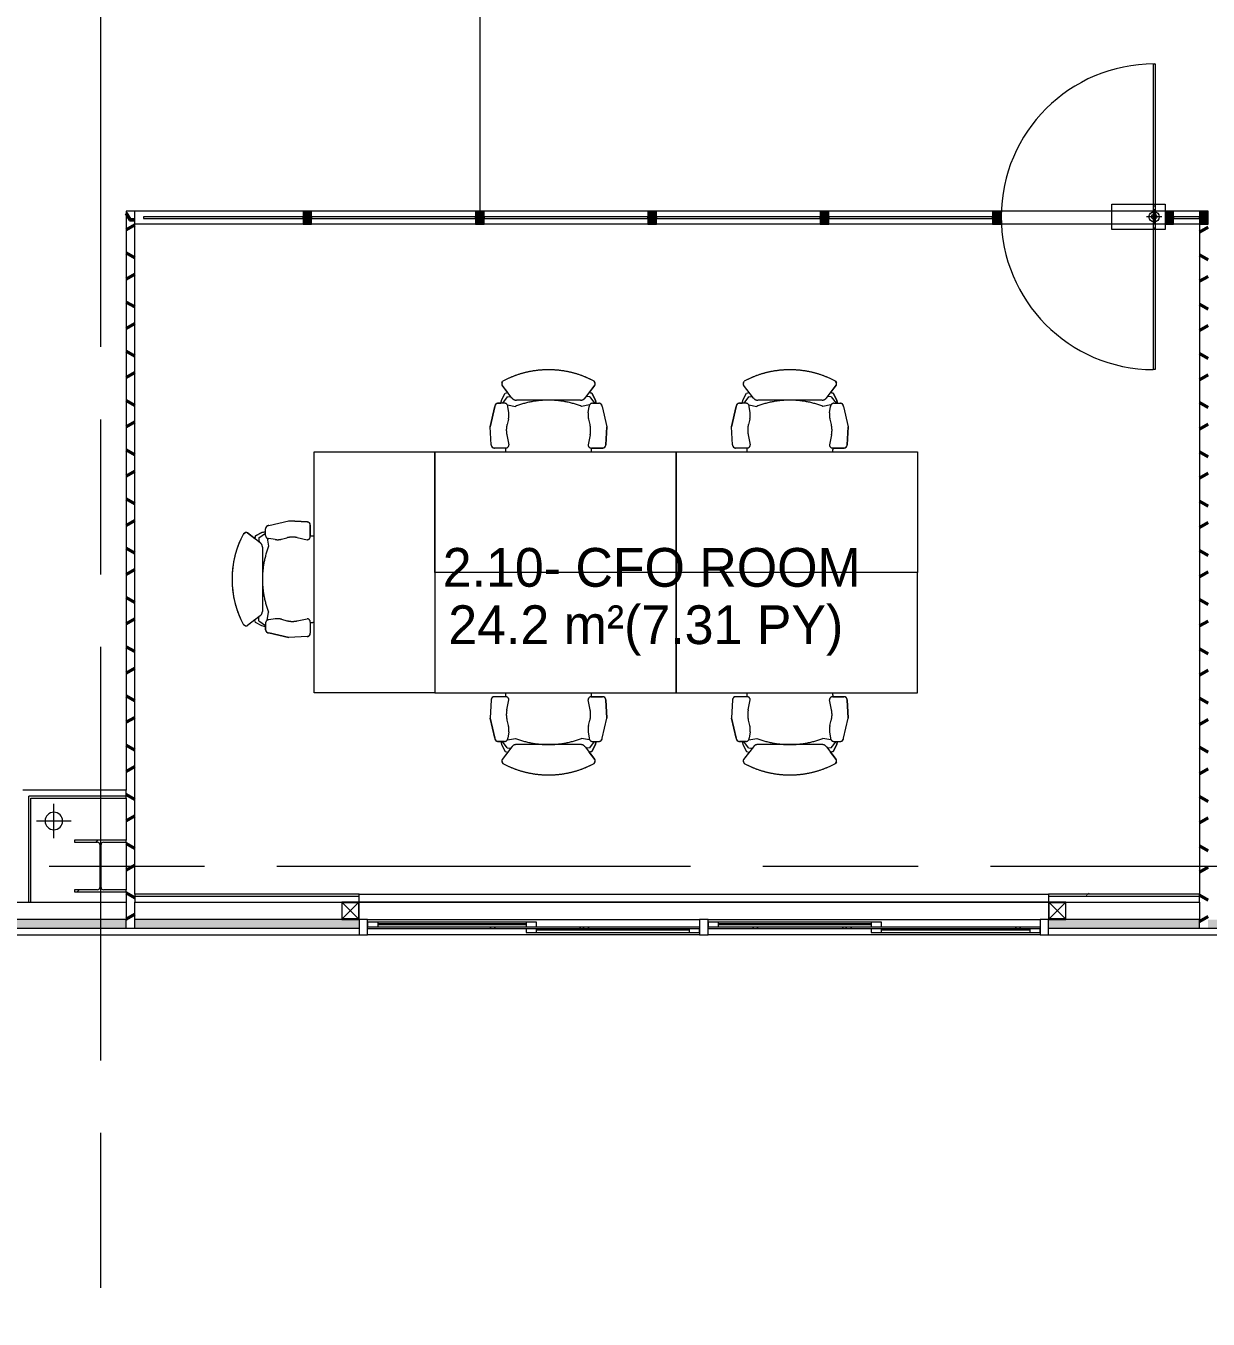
# Model space of a CAD drawing. Header units: millimetres. Extents: x -76261 to 649593, y -304265 to 60256.
# Drawn here: x 77268 to 84125, y -18830 to -11324 of the extents above; entities that cross this region are included whole.
import ezdxf

# ---------------------------------------------------------------- set-up
doc = ezdxf.new("R2010")
doc.units = ezdxf.units.MM
doc.header["$LTSCALE"] = 2000
doc.header["$MEASUREMENT"] = 0
doc.linetypes.add('Centre', pattern=[6.9, 4, -0.7, 1.5, -0.7])
doc.linetypes.add('Hidden 1_0mm', pattern=[1.6, 1, -0.6])
doc.layers.get('0').update_dxf_attribs({"linetype": 'CONTINUOUS'})
for name, color, linetype, lineweight in [('A-AREA', 8, 'CONTINUOUS', 15), ('A-AREA-IDEN', 8, 'CONTINUOUS', 15), ('A-DETL-GENF', 8, 'CONTINUOUS', 15), ('A-GLAZ', 8, 'CONTINUOUS', 15), ('A-GLAZ-CURT', 8, 'CONTINUOUS', 15), ('A-GLAZ-CWMG', 8, 'CONTINUOUS', 15), ('A-WALL', 8, 'CONTINUOUS', 15), ('A-WALL-PATT', 8, 'CONTINUOUS', 50), ('I-FURN', 8, 'Hidden 1_0mm', 15), ('I-WALL', 8, 'CONTINUOUS', 15), ('P-PIPE', 8, 'CONTINUOUS', 15), ('P-PIPE-CNTR', 8, 'CONTINUOUS', 15), ('S-BEAM', 12, 'CONTINUOUS', 15), ('S-COLS', 8, 'CONTINUOUS', 15), ('S-GRID', 14, 'CONTINUOUS', 15)]:
    doc.layers.add(name, color=color, linetype=linetype, lineweight=lineweight)
doc.styles.add('.VnArial Narrow_B', font='Vnarianb_0.ttf', dxfattribs={"height": 225})
pattern_1 = [(63.435, (70782.8, 58661), (-0.0014, 1524.001), [532.463, -2875.304]), (63.435, (69258.8, 58661), (-0.0014, 1524.001), [532.463, -2875.304]), (63.435, (71512.34, 58955.4), (-0.0014, 1524.001), [532.463, -2875.304]), (63.435, (69988.34, 58955.4), (-0.0014, 1524.001), [532.463, -2875.304]), (63.435, (71401.9, 58851.5), (-0.0014, 1524.001), [532.463, -2875.304]), (63.435, (69877.9, 58851.5), (-0.0014, 1524.001), [532.463, -2875.304]), (63.435, (71289.36, 59446.7), (-0.0014, 1524.001), [258.802, -3148.965]), (63.435, (69765.36, 59446.7), (-0.0014, 1524.001), [258.802, -3148.965]), (63.435, (71215.75, 59354.6), (-0.0014, 1524.001), [532.463, -2875.304]), (63.435, (69691.75, 59354.6), (-0.0014, 1524.001), [532.463, -2875.304]), (63.435, (71228.74, 59420.7), (-0.0014, 1524.001), [532.463, -2875.304]), (63.435, (69704.74, 59420.7), (-0.0014, 1524.001), [532.463, -2875.304]), (63.435, (70613.9, 59130.6), (-0.0014, 1524.001), [532.463, -2875.304]), (63.435, (69089.9, 59130.6), (-0.0014, 1524.001), [532.463, -2875.304]), (63.435, (70626.9, 59208.5), (-0.0014, 1524.001), [532.463, -2875.304]), (63.435, (69102.9, 59208.5), (-0.0014, 1524.001), [532.463, -2875.304]), (63.435, (70630.4, 59264.7), (-0.0014, 1524.001), [532.463, -2875.304]), (63.435, (69106.4, 59264.7), (-0.0014, 1524.001), [532.463, -2875.304])]
pattern_2 = [(45, (150192.53, 42001.64), (-106.06602, 106.06602), [])]

# ---------------------------------------------------------------- blocks, each defined once
blk = doc.blocks.new('AD_UK Beams-Column - SC2-300_300_8_12-V19-2nd FLOOR PLAN')
at = {"layer": 'S-COLS'}
h = blk.add_hatch(dxfattribs=at)
h.set_pattern_fill('FP_59', color=256, style=0, pattern_type=2)
h.set_pattern_definition([(45, (72492.53, 58201.64), (-371.231, 371.231), []), (45, (72492.53, 58764.14), (-371.231, 371.231), [])])
h.paths.add_polyline_path([(-150, -150), (150, -150), (150, -138), (17, -138), (7.8, -134.2), (4, -125), (4, 125), (7.8, 134.2), (17, 138), (150, 138), (150, 150), (-150, 150), (-150, 138), (-17, 138), (-7.8, 134.2), (-4, 125), (-4, -125), (-7.8, -134.2), (-17, -138), (-150, -138)], flags=0)
for p, q in [((150, 150), (-150, 150)), ((-150, 150), (-150, 138)), ((-150, 138), (-17, 138)), ((-4, 125), (-4, -125)), ((4, -125), (4, 125)), ((17, 138), (150, 138)), ((150, 138), (150, 150)), ((-17, -138), (-150, -138)), ((-150, -138), (-150, -150)), ((-150, -150), (150, -150)), ((150, -138), (17, -138)), ((150, -150), (150, -138))]:
    blk.add_line(p, q, dxfattribs=at)
for centre, start, end in [((-17, 125), 0, 90), ((17, 125), 90, 180), ((-17, -125), 270, 0), ((17, -125), 180, 270)]:
    blk.add_arc(centre, 13, start, end, dxfattribs=at)
blk = doc.blocks.new('LS-Office-S_rvt-1-2nd FLOOR PLAN')
blk.add_blockref('AD_UK Beams-Column - SC2-300_300_8_12-V19-2nd FLOOR PLAN', (-72492.5, -58201.6))
blk = doc.blocks.new('PW-4000X2000 - WPVC-4000X200-10643186-2nd FLOOR PLAN')
at = {"layer": 'A-GLAZ'}
h = blk.add_hatch(dxfattribs=at)
h.set_pattern_fill('FP_48', color=256, style=0, pattern_type=2)
h.set_pattern_definition(pattern_1)
h.paths.add_polyline_path([(-1950, -10), (-25, -10), (-25, 0), (-1950, 0)], flags=0)
h = blk.add_hatch(dxfattribs=at)
h.set_pattern_fill('FP_48', color=256, style=0, pattern_type=2)
h.set_pattern_definition(pattern_1)
h.paths.add_polyline_path([(25, -10), (1950, -10), (1950, 0), (25, 0)], flags=0)
for p, q in [((-1950, 45), (-2000, 45)), ((-2000, 45), (-2000, -45)), ((-1950, 0), (-1950, 45)), ((-1950, 45), (-25, 45)), ((-1950, 30), (-1950, 0)), ((-1890, 30), (-1950, 30)), ((-1950, -10), (-1950, 0)), ((-25, 0), (-1950, 0)), ((-1890, 0), (-1890, 30)), ((-1030, 30), (-1890, 30)), ((-1030, 20), (-1890, 20)), ((-1890, 20), (-1890, 15)), ((-1890, 15), (-1030, 15)), ((-970, 30), (-1030, 30)), ((-1030, 30), (-1030, 0)), ((-1030, 15), (-1030, 20)), ((-970, 0), (-970, 30)), ((25, 45), (-25, 45)), ((-25, 45), (-25, 0)), ((-25, 0), (-25, -10)), ((25, 0), (25, 45)), ((25, 45), (1950, 45)), ((25, 30), (25, 0)), ((85, 30), (25, 30)), ((25, -10), (25, 0)), ((1950, 0), (25, 0)), ((85, 0), (85, 30)), ((970, 30), (85, 30)), ((970, 20), (85, 20)), ((85, 20), (85, 15)), ((85, 15), (970, 15)), ((1030, 30), (970, 30)), ((970, 30), (970, 0)), ((970, 15), (970, 20)), ((1030, 0), (1030, 30)), ((2000, 45), (1950, 45)), ((1950, 45), (1950, 0)), ((1950, 0), (1950, -10)), ((2000, -45), (2000, 45)), ((-2000, -45), (-1950, -45)), ((-1950, -45), (-1950, -10)), ((-25, -10), (-1950, -10)), ((-25, -45), (-1950, -45)), ((-1030, -10), (-1030, -30)), ((-1030, -30), (-970, -30)), ((-970, -30), (-970, -10)), ((-970, -10), (-970, -15)), ((-970, -15), (-85, -15)), ((-970, -30), (-85, -30)), ((-85, -10), (-85, -30)), ((-85, -15), (-85, -10)), ((-85, -30), (-25, -30)), ((-25, -10), (-25, -45)), ((-25, -30), (-25, -10)), ((-25, -45), (25, -45)), ((25, -45), (25, -10)), ((1950, -10), (25, -10)), ((1950, -45), (25, -45)), ((970, -10), (970, -30)), ((970, -30), (1030, -30)), ((1030, -10), (1030, -15)), ((1030, -30), (1030, -10)), ((1030, -15), (1890, -15)), ((1030, -30), (1890, -30)), ((1890, -15), (1890, -10)), ((1890, -10), (1890, -30)), ((1890, -30), (1950, -30)), ((1950, -10), (1950, -45)), ((1950, -30), (1950, -10)), ((1950, -45), (2000, -45))]:
    blk.add_line(p, q, dxfattribs=at)
blk = doc.blocks.new('BanViTinh - Teacher Desk-10721960-2nd FLOOR PLAN')
at = {"layer": 'A-DETL-GENF'}
for p, q in [((-290.2, -371.6), (-353.5, -371.6)), ((273.5, -371.6), (210.2, -371.6)), ((-372.6, -390.6), (-378.1, -495.4)), ((298.1, -495.4), (292.6, -390.6)), ((-378.1, -495.4), (-351.2, -612.9)), ((271.2, -612.9), (298.1, -495.4)), ((-332.9, -631.1), (-315.7, -631.1)), ((-315.7, -631.1), (-310.8, -653.3)), ((-310.8, -653.3), (-291.6, -689.9)), ((211.6, -689.9), (230.8, -653.3)), ((230.8, -653.3), (235.7, -631.1)), ((235.7, -631.1), (252.9, -631.1)), ((-309.7, -750.4), (-304.3, -759.7)), ((-276.3, -693.9), (-308.7, -736.3)), ((-291.6, -689.9), (-276.3, -693.9)), ((196.3, -693.9), (211.6, -689.9)), ((228.7, -736.3), (196.3, -693.9)), ((224.3, -759.7), (229.7, -750.4))]:
    blk.add_line(p, q, dxfattribs=at)
for centre, radius, start, end in [((-353.5, -390.6), 19, 90, 180), ((-32.2, -367.2), 258.1, 176.1609, 180.96258), ((-47.8, -367.2), 258.1, 359.03742, 3.8391), ((273.5, -390.6), 19, 360, 90), ((-332.9, -612.9), 18.3, 180, 270), ((252.9, -612.9), 18.3, 270, 360), ((-298.6, -744.1), 12.7, 142.59461, 209.74488), ((218.6, -744.1), 12.7, 330.25512, 37.40539), ((-40, -262.4), 563.2, 242.0085, 297.9915)]:
    blk.add_arc(centre, radius, start, end, dxfattribs=at)
at = {"layer": 'I-FURN'}
for p, q in [((700, 350), (-700, 350)), ((-700, 350), (-700, -350)), ((700, -350), (700, 350)), ((-700, -350), (700, -350)), ((-288.4, -371.6), (-353.5, -371.6)), ((208.4, -371.6), (273.5, -371.6)), ((-372.6, -390.6), (-378.1, -495.4)), ((-281.7, -448.1), (-269.4, -390.6)), ((201.7, -448.1), (189.4, -390.6)), ((292.6, -390.6), (298.1, -495.4)), ((-351.2, -612.9), (-378.1, -495.4)), ((-272.6, -538.1), (-280.4, -508)), ((192.6, -538.1), (200.4, -508)), ((271.2, -612.9), (298.1, -495.4)), ((-270.5, -575.3), (-275.6, -611.9)), ((190.5, -575.3), (195.6, -611.9)), ((-294.8, -631.1), (-332.9, -631.1)), ((-315.7, -631.1), (-310.8, -653.3)), ((-310.8, -653.3), (-291.6, -689.9)), ((-251.8, -661.8), (-308.7, -736.3)), ((-280.5, -669.2), (-307.7, -631.1)), ((-280.5, -669.2), (-267, -670.8)), ((-278.6, -622.1), (-231.3, -613.4)), ((-267, -670.8), (-256.7, -668.3)), ((146.5, -649.4), (-226.5, -649.4)), ((198.6, -622.1), (151.3, -613.4)), ((171.8, -661.8), (228.7, -736.3)), ((187, -670.8), (176.7, -668.3)), ((200.5, -669.2), (187, -670.8)), ((200.5, -669.2), (227.7, -631.1)), ((230.8, -653.3), (211.6, -689.9)), ((214.8, -631.1), (252.9, -631.1)), ((235.7, -631.1), (230.8, -653.3)), ((-309.7, -750.4), (-304.3, -759.7)), ((-291.6, -689.9), (-276.3, -693.9)), ((211.6, -689.9), (196.3, -693.9)), ((229.7, -750.4), (224.3, -759.7))]:
    blk.add_line(p, q, dxfattribs=at)
for centre, radius, start, end in [((-353.5, -390.6), 19, 90, 180), ((-32.2, -367.2), 258.1, 176.1408, 180.96258), ((-288.4, -390.6), 19, 0, 90), ((208.4, -390.6), 19, 90, 180), ((-47.8, -367.2), 258.1, 359.03742, 3.8592), ((273.5, -390.6), 19, 360, 90), ((-154.6, -475.3), 130, 167.90524, 194.56029), ((74.6, -475.3), 130, 345.43971, 12.09476), ((-364.8, -562.1), 95.3, 351.9829, 14.56029), ((284.8, -562.1), 95.3, 165.43971, 188.0171), ((-332.9, -612.9), 18.3, 180, 270), ((-294.8, -611.9), 19.2, 270, 360), ((-226.5, -681.1), 31.7, 90, 142.59461), ((-40, -122.6), 526.8, 248.70213, 291.29787), ((146.5, -681.1), 31.7, 37.40539, 90), ((214.8, -611.9), 19.2, 180, 270), ((252.9, -612.9), 18.3, 270, 0), ((-298.6, -744.1), 12.7, 142.59461, 209.74488), ((218.6, -744.1), 12.7, 330.25512, 37.40539), ((-40, -262.4), 563.2, 242.0085, 297.9915)]:
    blk.add_arc(centre, radius, start, end, dxfattribs=at)
blk = doc.blocks.new('BanViTinh - Teacher Desk-10732362-2nd FLOOR PLAN')
at = {"layer": 'A-DETL-GENF'}
for p, q in [((-309.7, 750.4), (-304.3, 759.7)), ((224.3, 759.7), (229.7, 750.4)), ((-310.8, 653.3), (-291.6, 689.9)), ((-276.3, 693.9), (-308.7, 736.3)), ((-291.6, 689.9), (-276.3, 693.9)), ((228.7, 736.3), (196.3, 693.9)), ((196.3, 693.9), (211.6, 689.9)), ((211.6, 689.9), (230.8, 653.3)), ((-378.1, 495.4), (-351.2, 612.9)), ((-332.9, 631.1), (-315.7, 631.1)), ((-315.7, 631.1), (-310.8, 653.3)), ((230.8, 653.3), (235.7, 631.1)), ((235.7, 631.1), (252.9, 631.1)), ((271.2, 612.9), (298.1, 495.4)), ((-372.6, 390.6), (-378.1, 495.4)), ((298.1, 495.4), (292.6, 390.6)), ((-290.2, 371.6), (-353.5, 371.6)), ((273.5, 371.6), (210.2, 371.6))]:
    blk.add_line(p, q, dxfattribs=at)
for centre, radius, start, end in [((-40, 262.4), 563.2, 62.0085, 117.9915), ((-298.6, 744.1), 12.7, 150.25512, 217.40539), ((218.6, 744.1), 12.7, 322.59461, 29.74488), ((-332.9, 612.9), 18.3, 90, 180), ((252.9, 612.9), 18.3, 0, 90), ((-353.5, 390.6), 19, 180, 270), ((273.5, 390.6), 19, 270, 0), ((-32.2, 367.2), 258.1, 179.03742, 183.8391), ((-47.8, 367.2), 258.1, 356.1609, 0.96258)]:
    blk.add_arc(centre, radius, start, end, dxfattribs=at)
at = {"layer": 'I-FURN'}
for p, q in [((-309.7, 750.4), (-304.3, 759.7)), ((229.7, 750.4), (224.3, 759.7)), ((-310.8, 653.3), (-291.6, 689.9)), ((-251.8, 661.8), (-308.7, 736.3)), ((-291.6, 689.9), (-276.3, 693.9)), ((171.8, 661.8), (228.7, 736.3)), ((211.6, 689.9), (196.3, 693.9)), ((230.8, 653.3), (211.6, 689.9)), ((-351.2, 612.9), (-378.1, 495.4)), ((-294.8, 631.1), (-332.9, 631.1)), ((-315.7, 631.1), (-310.8, 653.3)), ((-280.5, 669.2), (-307.7, 631.1)), ((-280.5, 669.2), (-267, 670.8)), ((-278.6, 622.1), (-231.3, 613.4)), ((-270.5, 575.3), (-275.6, 611.9)), ((-267, 670.8), (-256.7, 668.3)), ((146.5, 649.4), (-226.5, 649.4)), ((198.6, 622.1), (151.3, 613.4)), ((187, 670.8), (176.7, 668.3)), ((200.5, 669.2), (187, 670.8)), ((190.5, 575.3), (195.6, 611.9)), ((200.5, 669.2), (227.7, 631.1)), ((214.8, 631.1), (252.9, 631.1)), ((235.7, 631.1), (230.8, 653.3)), ((271.2, 612.9), (298.1, 495.4)), ((-272.6, 538.1), (-280.4, 508)), ((192.6, 538.1), (200.4, 508)), ((-372.6, 390.6), (-378.1, 495.4)), ((292.6, 390.6), (298.1, 495.4)), ((-281.7, 448.1), (-269.4, 390.6)), ((201.7, 448.1), (189.4, 390.6)), ((-700, 350), (700, 350)), ((-700, -350), (-700, 350)), ((-288.4, 371.6), (-353.5, 371.6)), ((208.4, 371.6), (273.5, 371.6)), ((700, 350), (700, -350)), ((700, -350), (-700, -350))]:
    blk.add_line(p, q, dxfattribs=at)
for centre, radius, start, end in [((-40, 262.4), 563.2, 62.0085, 117.9915), ((-298.6, 744.1), 12.7, 150.25512, 217.40539), ((218.6, 744.1), 12.7, 322.59461, 29.74488), ((-332.9, 612.9), 18.3, 90, 180), ((-294.8, 611.9), 19.2, 0, 90), ((-226.5, 681.1), 31.7, 217.40539, 270), ((-40, 122.6), 526.8, 68.70213, 111.29787), ((146.5, 681.1), 31.7, 270, 322.59461), ((214.8, 611.9), 19.2, 90, 180), ((252.9, 612.9), 18.3, 360, 90), ((-364.8, 562.1), 95.3, 345.43971, 8.0171), ((284.8, 562.1), 95.3, 171.9829, 194.56029), ((-154.6, 475.3), 130, 165.43971, 192.09476), ((74.6, 475.3), 130, 347.90524, 14.56029), ((-353.5, 390.6), 19.1, 180, 270), ((-288.4, 390.6), 19, 270, 360), ((208.4, 390.6), 19.1, 180, 270), ((273.5, 390.6), 19, 270, 0), ((-32.2, 367.2), 258.1, 179.03742, 183.8592), ((-47.8, 367.2), 258.1, 356.1408, 0.96258)]:
    blk.add_arc(centre, radius, start, end, dxfattribs=at)
blk = doc.blocks.new('PIPE 100X100X2_5 - PIPE 100X100X2_5-10904597-2nd FLOOR PLAN')
at = {"layer": 'S-BEAM'}
for p, q in [((-1326.875, -50), (-5326.875, -50)), ((576.125, -50), (23.125, -50))]:
    blk.add_line(p, q, dxfattribs=at)
blk = doc.blocks.new('PIPE 100X100X2_5 - PIPE 100X100X2_5-10904688-2nd FLOOR PLAN')
at = {"layer": 'S-BEAM'}
for p, q in [((-61895, -58414.1), (-61990, -58509.1)), ((-61895, -58509.1), (-61990, -58414.1))]:
    blk.add_line(p, q, dxfattribs=at)
blk = doc.blocks.new('System Panel - Glazed-10961397-2nd FLOOR PLAN')
at = {"layer": 'A-GLAZ-CURT'}
for p, q in [((462.5, 5.2), (-462.5, 5.2)), ((-462.5, 5.2), (-462.5, -5.2)), ((462.5, -5.2), (462.5, 5.2)), ((-462.5, -5.2), (462.5, -5.2))]:
    blk.add_line(p, q, dxfattribs=at)
blk = doc.blocks.new('Rectangular Mullion - 52X100-10961391-2nd FLOOR PLAN')
at = {"layer": 'A-GLAZ-CWMG'}
for p, q in [((-71317.5, -54401.6), (-72292.5, -54401.6)), ((-71317.5, -54476.6), (-72292.5, -54476.6))]:
    blk.add_line(p, q, dxfattribs=at)
blk = doc.blocks.new('System Panel - Glazed-10961399-2nd FLOOR PLAN')
at = {"layer": 'A-GLAZ-CURT'}
for p, q in [((75, 5.2), (-75, 5.2)), ((-75, 5.2), (-75, -5.2)), ((75, -5.2), (75, 5.2)), ((-75, -5.2), (75, -5.2))]:
    blk.add_line(p, q, dxfattribs=at)
blk = doc.blocks.new('SSD-1EA - SSD-1EA-10961592-2nd FLOOR PLAN')
at = {"layer": 'A-DETL-GENF'}
for p, q in [((-417, 882), (-407, 882)), ((-417, -892), (-417, 882)), ((-407, -892), (-407, 882)), ((-475, 68), (-167, 68)), ((-475, -78), (-475, 68)), ((-407, 58), (-417, 58)), ((-412, -50), (-412, 40)), ((-167, 68), (-167, -78)), ((-457, -5), (-367, -5)), ((-407, -68), (-417, -68)), ((-167, -78), (-475, -78)), ((-412, -892), (-417, -892))]:
    blk.add_line(p, q, dxfattribs=at)
for radius in [30, 15]:
    blk.add_circle((-412, -5), radius, dxfattribs=at)
blk.add_arc((-412, -5), 887, 270, 89.67702, dxfattribs=at)
blk = doc.blocks.new('System Panel - Glazed-10959352-2nd FLOOR PLAN')
at = {"layer": 'A-GLAZ-CURT'}
for p, q in [((475, 5.2), (-475, 5.2)), ((-475, 5.2), (-475, -5.2)), ((475, -5.2), (475, 5.2)), ((-475, -5.2), (475, -5.2))]:
    blk.add_line(p, q, dxfattribs=at)
blk = doc.blocks.new('Rectangular Mullion - 52X100-10959349-2nd FLOOR PLAN')
at = {"layer": 'A-GLAZ-CWMG'}
for p, q in [((-57807.5, -54401.6), (-58757.5, -54401.6)), ((-57807.5, -54476.6), (-58757.5, -54476.6))]:
    blk.add_line(p, q, dxfattribs=at)
blk = doc.blocks.new('Rectangular Mullion - 52X100-10961394-2nd FLOOR PLAN')
at = {"layer": 'A-GLAZ-CWMG'}
for p, q in [((-66117.5, -54401.6), (-66267.5, -54401.6)), ((-66117.5, -54476.6), (-66267.5, -54476.6))]:
    blk.add_line(p, q, dxfattribs=at)
blk = doc.blocks.new('Rectangular Mullion - 52X100-10959346-2nd FLOOR PLAN')
at = {"layer": 'A-GLAZ-CWMG'}
blk.add_hatch(color=256, dxfattribs=at).paths.add_polyline_path([(25, 37.5), (25, -37.5), (-25, -37.5), (-25, 37.5)], flags=0)
for p, q in [((-25, 37.5), (25, 37.5)), ((-25, -37.5), (-25, 37.5)), ((25, 37.5), (25, -37.5)), ((25, -37.5), (-25, -37.5))]:
    blk.add_line(p, q, dxfattribs=at)
blk = doc.blocks.new('Xrexf_Office')
at = {"layer": 'A-WALL-PATT'}
h = blk.add_hatch(dxfattribs=at)
h.set_pattern_fill('FP_19', color=256, style=0, pattern_type=2)
h.set_pattern_definition([(2e-13, (86730, -12450), (142.875, 82.489), [95.25, -190.5]), (120, (86730, -12450), (-142.8751, 82.4889), [95.25, -190.5]), (60, (86730, -12450), (-7e-05, 164.9779), [0, -190.5, 95.25, 0])])
h.paths.add_polyline_path([(77900, -12450), (77900, -12400), (77850, -12400), (77850, -12450)], flags=0)
h = blk.add_hatch(dxfattribs=at)
h.set_pattern_fill('FP_20', color=256, style=0, pattern_type=2)
h.set_pattern_definition([(90, (77900, -14480), (-82.489, 142.875), [95.25, -190.5]), (210, (77900, -14480), (-82.489, -142.875), [95.25, -190.5]), (150, (77900, -14480), (-164.978, -7e-05), [0, -190.5, 95.25, 0])])
h.paths.add_polyline_path([(77850, -16560), (77900, -16560), (77900, -12450), (77850, -12450), (77850, -16510)], flags=0)
h = blk.add_hatch(dxfattribs=at)
h.set_pattern_fill('FP_28', color=256, style=0, pattern_type=2)
h.set_pattern_definition([(90, (84125, -14492.5), (-82.489, 142.875), [95.25, -190.5]), (210, (84125, -14492.5), (-82.489, -142.875), [95.25, -190.5]), (150, (84125, -14492.5), (-164.978, -7e-05), [0, -190.5, 95.25, 0])])
h.paths.add_polyline_path([(84125, -16560), (84125, -12475), (84075, -12475), (84075, -16560)], flags=0)
h = blk.add_hatch(dxfattribs=at)
h.set_pattern_fill('FP_11', color=256, style=0, pattern_type=2)
h.set_pattern_definition([(0, (150192.53, 42001.64), (1219.2, 304.8), [50.292, -864.108, 50.292, -864.108, -4876.8]), (0, (150192.53, 42001.64), (1219.2, 304.8), [-1828.8, 50.292, -1778.508, 50.292, -864.108, -2133.6]), (0, (150192.53, 42001.64), (1219.2, 304.8), [-4572, 50.292, -559.308, 50.292, -1473.708]), (120, (150649.73, 42154.04), (-873.5645, 903.4582), [50.292, -864.108, 50.292, -864.108, -4876.8]), (120, (150649.73, 42154.04), (-873.5645, 903.4582), [-1828.8, 50.292, -1778.508, 50.292, -864.108, -2133.6]), (120, (150649.73, 42154.04), (-873.5645, 903.4582), [-4572, 50.292, -559.308, 50.292, -1473.708]), (240, (150802.13, 42763.64), (-345.6355, -1208.2582), [50.292, -864.108, 50.292, -864.108, -4876.8]), (240, (150802.13, 42763.64), (-345.6355, -1208.2582), [-1828.8, 50.292, -1778.508, 50.292, -864.108, -2133.6]), (240, (150802.13, 42763.64), (-345.6355, -1208.2582), [-4572, 50.292, -559.308, 50.292, -1473.708])])
h.paths.add_polyline_path([(83641.8, -16375), (84075, -16375), (84075, -16363), (83200, -16363), (83200, -16375)], flags=0)
h.paths.add_polyline_path([(77900, -16375), (79200, -16375), (79200, -16363), (77900, -16363)], flags=0)
h = blk.add_hatch(dxfattribs=at)
h.set_pattern_fill('FP_3', color=256, style=0, pattern_type=2)
h.set_pattern_definition([(0, (80745, -16600), (142.875, 82.489), [95.25, -190.5]), (120, (80745, -16600), (-142.87507, 82.4889), [95.25, -190.5]), (60, (80745, -16600), (-7e-05, 164.9779), [0, -190.5, 95.25, 0])])
h.paths.add_polyline_path([(65790, -16560), (67200, -16560), (67200, -16510), (65790, -16511)], flags=0)
h.paths.add_polyline_path([(84075, -16560), (84075, -16510), (83200, -16511), (83200, -16560)], flags=0)
h.paths.add_polyline_path([(84125, -16560), (86200, -16560), (86200, -16510), (84125, -16511)], flags=0)
h.paths.add_polyline_path([(95700, -16560), (95700, -16510), (95656.3, -16511), (95656.3, -16560)], flags=0)
h.paths.add_polyline_path([(79200, -16560), (79200, -16510), (77900, -16510), (77900, -16560), (78997, -16560)], flags=0)
h.paths.add_polyline_path([(77850, -16560), (77850, -16510), (77000, -16511), (77000, -16560), (77670, -16560)], flags=0)
h.paths.add_polyline_path([(89956.3, -16560), (89956.3, -16510), (89900, -16511), (89900, -16560)], flags=0)
h.paths.add_polyline_path([(89613.7, -16560), (89850, -16560), (89850, -16510), (88200, -16510), (88200, -16560), (88286.6, -16560)], flags=0)
at = {"layer": 'S-BEAM'}
h = blk.add_hatch(dxfattribs=at)
h.set_pattern_fill('FP_48', color=256, style=0, pattern_type=2)
h.set_pattern_definition(pattern_2)
h.paths.add_polyline_path([(79200, -16510), (79200, -16410), (79100, -16410), (79100, -16510)], flags=0)
h.paths.add_polyline_path([(79197.5, -16507.5), (79102.5, -16507.5), (79102.5, -16412.5), (79197.5, -16412.5)], flags=0)
h = blk.add_hatch(dxfattribs=at)
h.set_pattern_fill('FP_48', color=256, style=0, pattern_type=2)
h.set_pattern_definition(pattern_2)
h.paths.add_polyline_path([(83300, -16510), (83300, -16410), (83200, -16410), (83200, -16510)], flags=0)
h.paths.add_polyline_path([(83297.5, -16507.5), (83202.5, -16507.5), (83202.5, -16412.5), (83297.5, -16412.5)], flags=0)
at = {"layer": 'A-AREA'}
blk.add_line((79900, -10800), (79900, -12400), dxfattribs=at)
at = {"layer": 'A-WALL'}
for p, q in [((77850, -15760), (77250, -15760)), ((77850, -15807), (77850, -15760)), ((77850, -15795), (77285, -15795)), ((77285, -16410), (77285, -15795)), ((77297, -15807), (77850, -15807)), ((77297, -16410), (77297, -15807)), ((71900, -16410), (77297, -16410)), ((79200, -16363), (77900, -16363)), ((77900, -16363), (77900, -16410)), ((77900, -16375), (79200, -16375)), ((77900, -16410), (79200, -16410)), ((79200, -16410), (79200, -16363)), ((79200, -16363), (83200, -16363)), ((83200, -16410), (79200, -16410)), ((84075, -16363), (83200, -16363)), ((83200, -16363), (83200, -16410)), ((83200, -16375), (84075, -16375)), ((83200, -16410), (84075, -16410)), ((84075, -16410), (84075, -16363)), ((77850, -16510), (77000, -16510)), ((77850, -16560), (77850, -16510)), ((79200, -16510), (77900, -16510)), ((77900, -16560), (77900, -16510)), ((84075, -16510), (83200, -16510)), ((84075, -16560), (84075, -16510)), ((77000, -16560), (79200, -16560)), ((83200, -16560), (86200, -16560)), ((77000, -16600), (79200, -16600)), ((83200, -16600), (86200, -16600))]:
    blk.add_line(p, q, dxfattribs=at)
at = {"layer": 'I-WALL'}
for p, q in [((77900, -12400), (77850, -12400)), ((77850, -12400), (77850, -15760)), ((77900, -16363), (77900, -12400)), ((84075, -12475), (84075, -16363)), ((84125, -12475), (84075, -12475)), ((77850, -15807), (77850, -16050)), ((77850, -16062), (77850, -16338)), ((77850, -16350), (77850, -16510)), ((77900, -16510), (77900, -16410)), ((84075, -16410), (84075, -16510))]:
    blk.add_line(p, q, dxfattribs=at)
at = {"layer": 'P-PIPE'}
for start, end in [(0, 180), (180, 0)]:
    blk.add_arc((77430, -15938.6), 50.8, start, end, dxfattribs=at)
at = {"layer": 'P-PIPE-CNTR'}
for p, q in [((77430, -16038.6), (77430, -15838.6)), ((77330, -15938.6), (77530, -15938.6))]:
    blk.add_line(p, q, dxfattribs=at)
at = {"layer": 'S-BEAM'}
for p, q in [((79200, -16410), (79100, -16410)), ((79100, -16410), (79100, -16510)), ((79102.5, -16507.5), (79102.5, -16412.5)), ((79102.5, -16412.5), (79197.5, -16412.5)), ((79197.5, -16412.5), (79197.5, -16507.5)), ((79200, -16510), (79200, -16410)), ((83300, -16410), (83200, -16410)), ((83200, -16410), (83200, -16510)), ((83202.5, -16507.5), (83202.5, -16412.5)), ((83202.5, -16412.5), (83297.5, -16412.5)), ((83297.5, -16412.5), (83297.5, -16507.5)), ((83300, -16510), (83300, -16410)), ((79100, -16510), (79200, -16510)), ((79197.5, -16507.5), (79102.5, -16507.5)), ((83200, -16510), (83300, -16510)), ((83297.5, -16507.5), (83202.5, -16507.5))]:
    blk.add_line(p, q, dxfattribs=at)
at = {"layer": 'S-GRID', "linetype": 'Centre', "ltscale": 0.3}
for p, q in [((77700, 5772), (77700, -18829.6)), ((58022.7, -16200), (99139, -16200))]:
    blk.add_line(p, q, dxfattribs=at)
blk.add_blockref('LS-Office-S_rvt-1-2nd FLOOR PLAN', (150192.5, 42001.6))
at = {"layer": 'A-GLAZ'}
blk.add_blockref('PW-4000X2000 - WPVC-4000X200-10643186-2nd FLOOR PLAN', (81200, -16555), dxfattribs=at)
at = {"layer": 'A-GLAZ-CURT', "rotation": 180}
blk.add_blockref('SSD-1EA - SSD-1EA-10961592-2nd FLOOR PLAN', (83400, -12437.5), dxfattribs=at)
at = {"layer": 'A-GLAZ-CURT'}
for name, p in [('System Panel - Glazed-10961397-2nd FLOOR PLAN', (78412.5, -12437.5)), ('System Panel - Glazed-10959352-2nd FLOOR PLAN', (79400, -12437.5)), ('System Panel - Glazed-10959352-2nd FLOOR PLAN', (80400, -12437.5)), ('System Panel - Glazed-10959352-2nd FLOOR PLAN', (81400, -12437.5)), ('System Panel - Glazed-10959352-2nd FLOOR PLAN', (82400, -12437.5)), ('System Panel - Glazed-10961399-2nd FLOOR PLAN', (84000, -12437.5))]:
    blk.add_blockref(name, p, dxfattribs=at)
at = {"layer": 'A-GLAZ-CWMG'}
for name, p in [('Rectangular Mullion - 52X100-10961391-2nd FLOOR PLAN', (150192.5, 42001.6)), ('Rectangular Mullion - 52X100-10959349-2nd FLOOR PLAN', (137682.5, 42001.6)), ('Rectangular Mullion - 52X100-10959349-2nd FLOOR PLAN', (138682.5, 42001.6)), ('Rectangular Mullion - 52X100-10959349-2nd FLOOR PLAN', (139682.5, 42001.6)), ('Rectangular Mullion - 52X100-10959349-2nd FLOOR PLAN', (140682.5, 42001.6)), ('Rectangular Mullion - 52X100-10959349-2nd FLOOR PLAN', (141682.5, 42001.6)), ('Rectangular Mullion - 52X100-10961394-2nd FLOOR PLAN', (150192.5, 42001.6))]:
    blk.add_blockref(name, p, dxfattribs=at)
at = {"layer": 'A-GLAZ-CWMG', "extrusion": (0, 0, -1), "rotation": 180}
for p in [(-78900, -12437.5), (-79900, -12437.5), (-80900, -12437.5), (-81900, -12437.5), (-82900, -12437.5), (-83900, -12437.5), (-84100, -12437.5)]:
    blk.add_blockref('Rectangular Mullion - 52X100-10959346-2nd FLOOR PLAN', p, dxfattribs=at)
at = {"layer": 'I-FURN'}
for name, p in [('BanViTinh - Teacher Desk-10732362-2nd FLOOR PLAN', (80338.9, -14145.8)), ('BanViTinh - Teacher Desk-10732362-2nd FLOOR PLAN', (81738.9, -14145.8)), ('BanViTinh - Teacher Desk-10721960-2nd FLOOR PLAN', (80338.9, -14845.8)), ('BanViTinh - Teacher Desk-10721960-2nd FLOOR PLAN', (81738.9, -14845.8))]:
    blk.add_blockref(name, p, dxfattribs=at)
at = {"layer": 'I-FURN', "rotation": 90.00000000000001}
blk.add_blockref('BanViTinh - Teacher Desk-10732362-2nd FLOOR PLAN', (79288.9, -14495.8), dxfattribs=at)
at = {"layer": 'S-BEAM', "rotation": 180}
blk.add_blockref('PIPE 100X100X2_5 - PIPE 100X100X2_5-10904597-2nd FLOOR PLAN', (77873.1, -16460), dxfattribs=at)
at = {"layer": 'S-BEAM'}
for p in [(141092.5, 42001.6), (145192.5, 42001.6)]:
    blk.add_blockref('PIPE 100X100X2_5 - PIPE 100X100X2_5-10904688-2nd FLOOR PLAN', p, dxfattribs=at)
at = {"layer": 'A-AREA-IDEN', "char_height": 225, "attachment_point": 1, "style": '.VnArial Narrow_B'}
for s, insert, width in [('2.10- CFO ROOM', (79685.7, -14354.4), 2537.341), ('24.2 m²(7.31 PY)', (79717.7, -14687.1), 2453.164)]:
    blk.add_mtext(s, dxfattribs=dict(at, insert=insert, width=width))

msp = doc.modelspace()

# ---------------------------------------------------------------- block references
at = {"linetype": 'ByBlock'}
msp.add_blockref('Xrexf_Office', (0, 0), dxfattribs=at)

doc.saveas('drawing.dxf')
